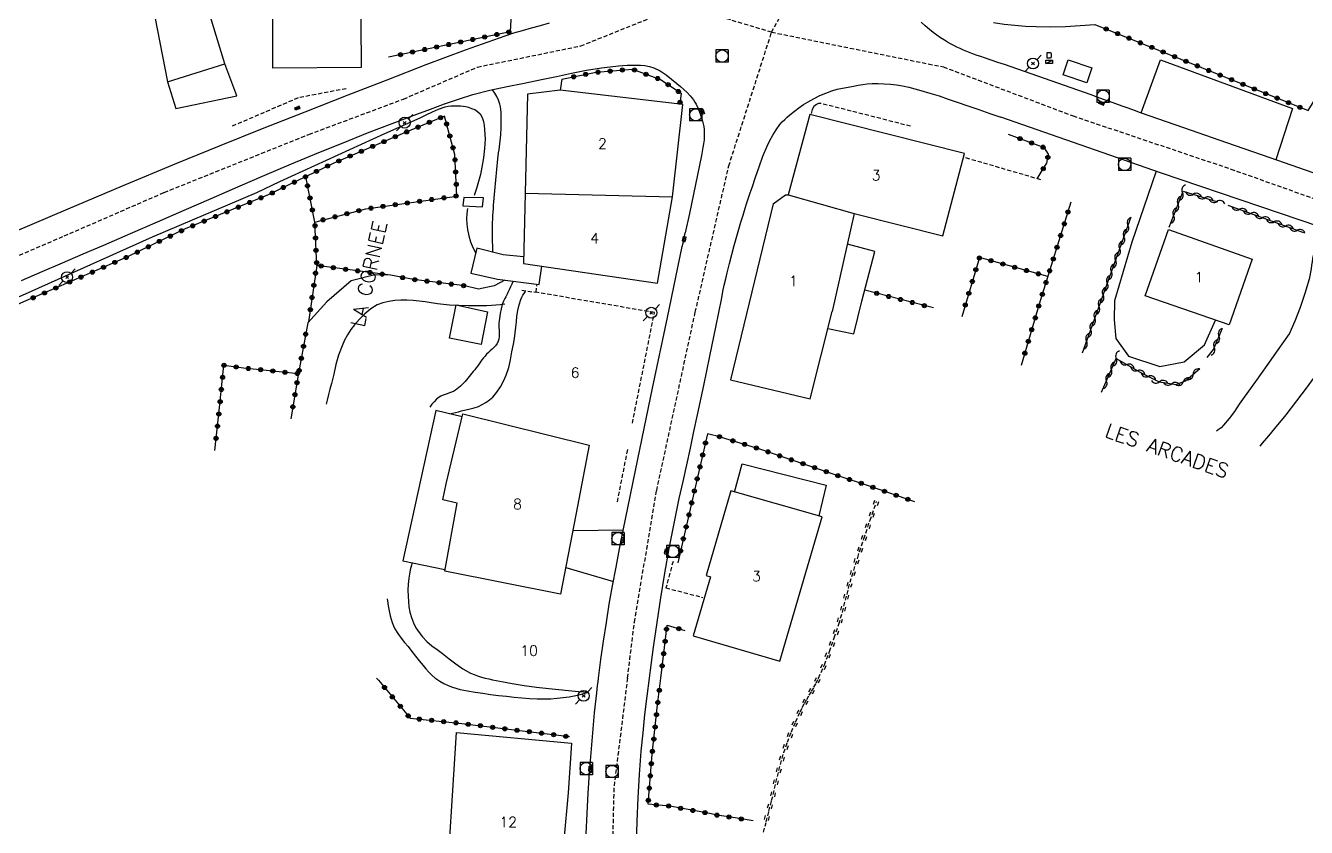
# Model space of a CAD drawing. Header units: millimetres. Extents: x 222014 to 223000, y 61000 to 62001.
# Drawn here: x 222104.7 to 222260.9, y 61152.8 to 61250.6 of the extents above; entities that cross this region are included whole.
import ezdxf
from ezdxf.enums import TextEntityAlignment as Align

# ---------------------------------------------------------------- set-up
doc = ezdxf.new("R2010")
doc.units = ezdxf.units.MM
doc.linetypes.add('DASHED', pattern=[0.75, 0.5, -0.25])
doc.layers.get('0').update_dxf_attribs({"linetype": 'CONTINUOUS'})
for name, color, linetype in [('W0001', 6, 'DASHED'), ('W0006', 2, 'CONTINUOUS'), ('W0008', 7, 'CONTINUOUS'), ('W0017', 7, 'CONTINUOUS'), ('W0101', 7, 'CONTINUOUS'), ('W0104', 1, 'CONTINUOUS'), ('W0105', 7, 'CONTINUOUS'), ('W0112', 1, 'DASHED'), ('W0211', 2, 'CONTINUOUS'), ('W0214', 2, 'CONTINUOUS'), ('W0220', 5, 'DASHED'), ('W0310', 3, 'CONTINUOUS'), ('W0322', 7, 'CONTINUOUS'), ('W0323', 7, 'CONTINUOUS'), ('W0401', 7, 'CONTINUOUS'), ('W0420', 7, 'CONTINUOUS'), ('W0438', 7, 'CONTINUOUS'), ('W0473', 7, 'CONTINUOUS'), ('W0510', 5, 'CONTINUOUS'), ('W0989', 7, 'CONTINUOUS'), ('W0991', 7, 'CONTINUOUS'), ('W1102', 7, 'CONTINUOUS')]:
    doc.layers.add(name, color=color, linetype=linetype)
doc.styles.get("Standard").update_dxf_attribs({"font": 'romans.shx', "width": 0.85})

# ---------------------------------------------------------------- blocks, each defined once
blk = doc.blocks.new('T420')
for p, q in [((0.75, 0.75), (-0.75, 0.75)), ((-0.75, 0.75), (-0.75, -0.75)), ((0.75, 0.75), (0.75, -0.75)), ((0.75, -0.75), (-0.75, -0.75))]:
    blk.add_line(p, q)
blk.add_ellipse((0, 0), major_axis=(-0.53, 0.53), ratio=1, start_param=3.926991, end_param=10.210176)
blk = doc.blocks.new('T401')
for p, q in [((-0.3, 0.3), (0, 0.3)), ((-0.3, -0.25), (-0.3, 0.3)), ((-0.3, 0.15), (0, 0.15)), ((-0.3, 0), (0, 0)), ((0, 0.3), (0, -0.25)), ((-0.3, -0.15), (0, -0.15)), ((-0.3, -0.25), (-0.3, -0.3)), ((-0.3, -0.3), (0, -0.3)), ((0, -0.3), (0, -0.25))]:
    blk.add_line(p, q)
blk = doc.blocks.new('T473')
for p, q in [((-0.166667, 0.166667), (0.166667, -0.166667)), ((-0.166667, -0.166667), (0.166667, 0.166667)), ((0.500001, 0.500001), (1.000002, 1.000002)), ((-1.000002, -1.000002), (-0.500001, -0.500001))]:
    blk.add_line(p, q)
blk.add_ellipse((0, 0), major_axis=(0.471405, 0.471405), ratio=1, start_param=5.4977871438, end_param=11.780972451)
blk = doc.blocks.new('T438')
for p, q in [((-0.4, 0.2), (0.4, 0.2)), ((-0.4, -0.2), (-0.4, 0.2)), ((0.15, 1.1), (-0.3, 1.1)), ((-0.3, 1.1), (-0.3, 0.5)), ((-0.3, 0.5), (0.15, 0.5)), ((0.3, 0.65), (0.3, 0.95)), ((0.4, 0.2), (0.4, -0.2))]:
    blk.add_line(p, q)
at = {"flags": 128}
for points in [[(-0.4, -0.2), (0.4, 0.2)], [(0.4, -0.2), (-0.4, -0.2)]]:
    blk.add_lwpolyline(points, dxfattribs=at)
for centre, major_axis, start_param, end_param in [((0.15, 0.95), (0.106, -0.106), 0.785398, 2.356194), ((0.15, 0.65), (0.106, 0.106), 3.926991, 5.497787)]:
    blk.add_ellipse(centre, major_axis=major_axis, ratio=1, start_param=start_param, end_param=end_param)
blk = doc.blocks.new('t323o')
at = {"color": 0, "linetype": 'Continuous'}
for radius in [0.25, 0.15]:
    blk.add_circle((0, 0), radius, dxfattribs=at)
blk = doc.blocks.new('t310o')
at = {"color": 0, "linetype": 'Continuous'}
for centre, start, end in [((-0.5, 0.38), 216.8699, 323.1304), ((0.5, -0.37), 36.8699, 143.1303)]:
    blk.add_arc(centre, 0.625, start, end, dxfattribs=at)
blk = doc.blocks.new('t220o')
at = {"color": 0, "linetype": 'Continuous'}
for p, q in [((-0.25, 0.25), (0.25, 0.25)), ((-0.25, -0.25), (0.25, -0.25))]:
    blk.add_line(p, q, dxfattribs=at)
blk = doc.blocks.new('t322o')
at = {"color": 0, "linetype": 'Continuous'}
for radius in [0.25, 0.15]:
    blk.add_circle((0, 0), radius, dxfattribs=at)

msp = doc.modelspace()

# ---------------------------------------------------------------- linework, layer by layer
at = {"layer": 'W0001'}
for points in [[(222195.67, 61249.76), (222207.13, 61270.43), (222224.96, 61298.72), (222241.83, 61323.11), (222253.69, 61340.47), (222263.98, 61355.54), (222268.17, 61363.49), (222271.99, 61375.22), (222273.16, 61385.69), (222272.7, 61393.24), (222270.96, 61403.34), (222268.13, 61412.32), (222262.03, 61422.83), (222250.7, 61439.87), (222240.99, 61455.1), (222234.38, 61468.78), (222229.08, 61481.95), (222223.94, 61497.23), (222220.82, 61510.57), (222218.68, 61524.86), (222217.6, 61538.74), (222217.96, 61554.01)], [(222014, 61195.25), (222024.95, 61196.98), (222038.38, 61200.28), (222054.1, 61204.53), (222070.81, 61209.93), (222086.69, 61215.19), (222109.39, 61224.91), (222121.59, 61230.22), (222139.24, 61237.3), (222150.78, 61241.61), (222159.8, 61245.51), (222172.4, 61248.09), (222184.66, 61253.01)], [(222195.67, 61249.76), (222184.66, 61253.01)], [(222178.09, 61171), (222178.93, 61177.82), (222181.65, 61193.86), (222186.36, 61215.63), (222190.44, 61233.44), (222195.67, 61249.76)], [(222195.67, 61249.76), (222216.63, 61245.52), (222232.43, 61239.55), (222251.68, 61233.07), (222271.95, 61225.87), (222286.03, 61221.34), (222297.18, 61216.57)], [(222178.09, 61171), (222176.42, 61157.57), (222176.01, 61139.84), (222176.58, 61124.99), (222178.75, 61109.78), (222182.47, 61087.24), (222186.51, 61062.75), (222191.11, 61036.41), (222195.99, 61007.53), (222197.32, 61000)]]:
    msp.add_lwpolyline(points, dxfattribs=at)
at = {"layer": 'W0006'}
msp.add_lwpolyline([(222240.75, 61239.92), (222243.11, 61246.38), (222259.2, 61240.47), (222257.15, 61234.19)], dxfattribs=at)
at = {"layer": 'W0008'}
for points in [[(222261.73, 61232.61), (222256.46, 61234.43), (222251.2, 61236.26), (222245.94, 61238.09), (222240.68, 61239.94), (222239.92, 61240.21), (222239.17, 61240.48), (222238.41, 61240.75), (222237.66, 61241.02), (222236.9, 61241.29), (222236.15, 61241.56), (222235.39, 61241.83), (222234.64, 61242.1), (222233.02, 61242.68), (222231.4, 61243.26), (222229.78, 61243.83), (222228.15, 61244.4), (222227.34, 61244.69), (222226.52, 61244.97), (222225.7, 61245.25), (222224.89, 61245.52), (222224.07, 61245.8), (222223.25, 61246.08), (222222.43, 61246.36), (222221.62, 61246.64), (222221.18, 61246.79), (222220.74, 61246.93), (222220.31, 61247.09), (222219.87, 61247.25), (222219.47, 61247.41), (222219.07, 61247.57), (222218.67, 61247.75), (222218.27, 61247.93), (222217.89, 61248.13), (222217.5, 61248.33), (222217.13, 61248.55), (222216.76, 61248.77), (222216.28, 61249.08), (222215.82, 61249.4), (222215.37, 61249.74), (222214.92, 61250.09), (222214.41, 61250.52), (222213.9, 61250.97)], [(222168.52, 61250.84), (222167.43, 61250.53), (222166.35, 61250.24), (222165.26, 61249.94), (222164.18, 61249.62), (222163.11, 61249.27), (222158.29, 61247.56), (222153.51, 61245.76), (222148.74, 61243.91), (222143.98, 61242.06), (222138.74, 61240.02), (222133.51, 61237.96), (222128.29, 61235.87), (222123.08, 61233.74), (222116.45, 61230.99), (222109.84, 61228.19), (222103.24, 61225.36)], [(222104.17, 61219.49), (222106.68, 61220.57), (222109.19, 61221.65), (222111.69, 61222.73), (222114.2, 61223.8), (222117.48, 61225.22), (222120.75, 61226.64), (222124.02, 61228.07), (222127.29, 61229.49), (222130.56, 61230.91), (222133.84, 61232.32), (222137.12, 61233.71), (222140.42, 61235.08), (222143.39, 61236.28), (222146.38, 61237.47), (222149.37, 61238.63), (222152.38, 61239.75), (222154.07, 61240.39), (222155.78, 61241.02), (222157.49, 61241.61), (222159.23, 61242.14), (222161.3, 61242.68), (222163.4, 61243.14), (222165.5, 61243.56), (222167.59, 61243.99), (222169.42, 61244.37), (222171.24, 61244.76), (222173.07, 61245.12), (222174.92, 61245.41), (222175.96, 61245.55), (222177.01, 61245.67), (222178.06, 61245.74), (222179.11, 61245.75), (222179.67, 61245.73), (222180.22, 61245.68), (222180.77, 61245.59), (222181.31, 61245.43), (222182.09, 61245.05), (222182.8, 61244.57), (222183.47, 61244.04), (222184.12, 61243.5), (222184.55, 61243.15), (222184.96, 61242.78), (222185.35, 61242.39), (222185.73, 61241.98), (222185.93, 61241.74), (222186.12, 61241.49), (222186.29, 61241.23), (222186.45, 61240.96), (222186.66, 61240.55), (222186.84, 61240.12), (222187, 61239.69), (222187.15, 61239.25), (222187.24, 61238.92), (222187.32, 61238.58), (222187.39, 61238.25), (222187.43, 61237.9), (222187.46, 61237.58), (222187.46, 61237.26), (222187.45, 61236.94), (222187.43, 61236.62), (222187.37, 61236.15), (222187.29, 61235.68), (222187.19, 61235.21), (222187.1, 61234.74), (222186.63, 61232.37), (222186.15, 61230.01), (222185.64, 61227.65), (222185.12, 61225.29)], [(222189.58, 61217.36), (222189.73, 61218.13), (222189.9, 61218.9), (222190.07, 61219.67), (222190.25, 61220.43), (222190.53, 61221.55), (222190.82, 61222.66), (222191.12, 61223.76), (222191.43, 61224.87), (222191.68, 61225.73), (222191.93, 61226.59), (222192.19, 61227.45), (222192.45, 61228.31), (222192.65, 61228.93), (222192.86, 61229.56), (222193.07, 61230.18), (222193.28, 61230.8), (222193.71, 61232.07), (222194.13, 61233.35), (222194.58, 61234.63), (222195.11, 61235.87), (222195.45, 61236.55), (222195.82, 61237.22), (222196.22, 61237.87), (222196.67, 61238.49), (222196.95, 61238.82), (222197.26, 61239.12), (222197.58, 61239.41), (222197.9, 61239.69), (222198.44, 61240.12), (222198.99, 61240.53), (222199.55, 61240.92), (222200.14, 61241.28), (222200.84, 61241.66), (222201.55, 61242.02), (222202.28, 61242.34), (222203.03, 61242.62), (222203.68, 61242.81), (222204.33, 61242.95), (222204.99, 61243.07), (222205.65, 61243.19), (222206.21, 61243.29), (222206.78, 61243.38), (222207.34, 61243.46), (222207.92, 61243.5), (222208.66, 61243.51), (222209.41, 61243.48), (222210.15, 61243.42), (222210.89, 61243.33), (222211.64, 61243.2), (222212.39, 61243.04), (222213.13, 61242.86), (222213.87, 61242.66), (222214.98, 61242.34), (222216.09, 61241.98), (222217.19, 61241.61), (222218.29, 61241.24), (222219.62, 61240.79), (222220.95, 61240.33), (222222.28, 61239.86), (222223.61, 61239.39)], [(222280.47, 61219.71), (222274.87, 61221.64), (222262.52, 61226.01), (222243.11, 61232.6), (222223.61, 61239.39)], [(222174.56, 61171), (222174.85, 61173.26), (222175.17, 61175.51), (222175.51, 61177.76), (222175.87, 61180), (222176.26, 61182.26), (222176.69, 61184.51), (222177.13, 61186.76), (222177.58, 61189.01), (222179.34, 61197.67), (222181.14, 61206.33), (222182.96, 61214.98), (222184.77, 61223.64), (222184.86, 61224.05), (222184.95, 61224.47), (222185.03, 61224.88), (222185.12, 61225.29)], [(222180.76, 61171), (222180.89, 61171.95), (222181.01, 61172.89), (222181.14, 61173.84), (222181.27, 61174.78), (222181.7, 61177.79), (222182.15, 61180.79), (222182.64, 61183.79), (222183.17, 61186.78), (222183.57, 61188.83), (222183.98, 61190.87), (222184.41, 61192.91), (222184.86, 61194.95), (222185.31, 61196.99), (222185.76, 61199.02), (222186.2, 61201.06), (222186.64, 61203.1), (222187.38, 61206.66), (222188.12, 61210.23), (222188.85, 61213.8), (222189.58, 61217.36)], [(222173.03, 61152), (222173.15, 61154.49), (222173.29, 61156.97), (222173.45, 61159.45), (222173.64, 61161.89), (222173.85, 61164.33), (222174.08, 61166.77), (222174.34, 61169.21), (222174.4, 61169.65), (222174.45, 61170.1), (222174.5, 61170.55), (222174.56, 61171)], [(222179.17, 61150.69), (222179.26, 61153.54), (222179.39, 61156.39), (222179.56, 61159.24), (222179.77, 61162.08), (222179.98, 61164.32), (222180.22, 61166.55), (222180.48, 61168.78), (222180.76, 61171)]]:
    msp.add_lwpolyline(points, dxfattribs=at)
at = {"layer": 'W0017'}
for points in [[(222242.56, 61232.79), (222241.08, 61228.44), (222239.61, 61224.16), (222237.5, 61217), (222237.45, 61214.7), (222237.64, 61212.4), (222239.18, 61210.26), (222243.02, 61209), (222245.98, 61209.57), (222248.46, 61211.64), (222249.83, 61214.63)], [(222171.43, 61189.01), (222177.59, 61189.07)], [(222170.56, 61184.48), (222176.37, 61182.77)]]:
    msp.add_lwpolyline(points, dxfattribs=at)
at = {"layer": 'W0101'}
for points in [[(222145.48, 61261.93), (222145.62, 61245.45), (222134.83, 61245.39), (222134.88, 61261.45)], [(222244.08, 61225.7), (222254.3, 61222.07), (222251.49, 61214.06), (222241.24, 61217.6)], [(222169.93, 61181.21), (222155.79, 61184.05), (222157.32, 61192.32), (222155.55, 61192.72), (222155.97, 61194.68), (222158.02, 61203.2), (222173.41, 61199.39), (222171.79, 61190.89)], [(222186.1, 61176.14), (222196.69, 61173.04), (222201.84, 61190.66), (222190.68, 61193.81), (222187.67, 61183.49), (222188.2, 61183.34)], [(222155.9, 61143.21), (222157.25, 61164.37), (222171.25, 61163.06), (222170.85, 61156.98), (222170.33, 61151.22), (222169.55, 61142.48)]]:
    msp.add_lwpolyline(points, close=True, dxfattribs=at)
for points in [[(222184.83, 61240.94), (222169.88, 61242.67), (222165.89, 61242.2), (222165.6, 61230.12)], [(222183.59, 61229.67), (222184.83, 61240.94)], [(222205.73, 61227.64), (222216.57, 61224.93), (222219.18, 61234.95), (222200.31, 61239.7), (222197.68, 61229.91)], [(222165.6, 61230.12), (222165.39, 61221.57)], [(222165.39, 61221.57), (222181.76, 61219.14), (222183.59, 61229.67)], [(222195.86, 61228.83), (222197.38, 61229.93), (222197.68, 61229.91)], [(222197.68, 61229.91), (222205.73, 61227.64)], [(222195.86, 61228.83), (222193.25, 61218.1)], [(222205.73, 61227.64), (222203.07, 61215.69)], [(222193.25, 61218.1), (222190.65, 61207.38)], [(222190.65, 61207.38), (222200.36, 61205.06), (222203.07, 61215.69)]]:
    msp.add_lwpolyline(points, dxfattribs=at)
at = {"layer": 'W0104'}
for points in [[(222131.3, 61264.21), (222126.25, 61263.83), (222124.71, 61263.72), (222123.54, 61263.35), (222123.39, 61263.6), (222116.94, 61261.36), (222120.44, 61251.62), (222121.98, 61243.71), (222128.96, 61245.9), (222126.56, 61253.78)], [(222121.98, 61243.71), (222123.01, 61240.46), (222130.44, 61242), (222128.96, 61245.9)], [(222165.4, 61222.37), (222162.91, 61222.59), (222159.72, 61223.44), (222158.98, 61220.36), (222162.25, 61219.62), (222167.3, 61218.99), (222167.64, 61221.24)], [(222202.54, 61213.61), (222205.69, 61212.99), (222206.69, 61216.94), (222208.25, 61223.03), (222204.91, 61223.92)], [(222157.94, 61202.84), (222154.73, 61203.63), (222150.7, 61185.31), (222155.82, 61184.25)], [(222191.16, 61193.67), (222192.06, 61197.13), (222202.34, 61194.53), (222201.43, 61190.78)]]:
    msp.add_lwpolyline(points, dxfattribs=at)
for points in [[(222231.84, 61246.39), (222234.74, 61245.4), (222234.13, 61243.59), (222231.23, 61244.57), (222231.84, 61246.39)], [(222161.02, 61215.64), (222160.26, 61211.69), (222156.37, 61212.45), (222157.2, 61216.49)]]:
    msp.add_lwpolyline(points, close=True, dxfattribs=at)
at = {"layer": 'W0105'}
msp.add_lwpolyline([(222160.53, 61229.54), (222158.11, 61229.59), (222158.01, 61228.58), (222160.42, 61228.47)], close=True, dxfattribs=at)
at = {"layer": 'W0112'}
for points in [[(222143.78, 61242.87), (222137.9, 61241.74), (222129.8, 61238.26)], [(222212.62, 61238.29), (222201.64, 61241.08), (222201.4, 61241.07), (222201.14, 61240.95), (222200.82, 61240.71), (222200.61, 61240.31), (222200.45, 61239.67)], [(222228.49, 61231.76), (222219.07, 61234.51)], [(222165.19, 61218.29), (222166.93, 61218.04), (222167.08, 61219.02)], [(222178.69, 61202.09), (222181.37, 61215.57), (222166.93, 61218.04)], [(222176.86, 61192.47), (222178.13, 61198.94)], [(222183.64, 61185.23), (222182.78, 61182), (222187.28, 61180.82)]]:
    msp.add_lwpolyline(points, dxfattribs=at)
at = {"layer": 'W0211'}
for points in [[(222222.74, 61250.92), (222224.03, 61250.74), (222225.32, 61250.61), (222226.62, 61250.51), (222227.92, 61250.46), (222229.71, 61250.43), (222231.51, 61250.47), (222233.3, 61250.56), (222235.08, 61250.71)], [(222135.67, 61231.55), (222139.94, 61233.52), (222144.22, 61235.47), (222148.51, 61237.41), (222152.8, 61239.33), (222153.55, 61239.68), (222154.29, 61240.05), (222155.05, 61240.38), (222155.85, 61240.64), (222156.22, 61240.72), (222156.6, 61240.77), (222156.99, 61240.79), (222157.37, 61240.79), (222157.71, 61240.78), (222158.04, 61240.75), (222158.37, 61240.69), (222158.69, 61240.6), (222159.07, 61240.47), (222159.45, 61240.31), (222159.81, 61240.09), (222160.11, 61239.8), (222160.37, 61239.35), (222160.53, 61238.86), (222160.61, 61238.36), (222160.66, 61237.88), (222160.71, 61236.72), (222160.65, 61235.57), (222160.51, 61234.43), (222160.33, 61233.3), (222160.15, 61232.42), (222159.93, 61231.55), (222159.67, 61230.69), (222159.37, 61229.85)], [(222068.99, 61189.02), (222069.18, 61192.9), (222070.12, 61198.93), (222070.72, 61202.42), (222071.69, 61204.29), (222072.97, 61205.69), (222075.04, 61206.56), (222083.1, 61209.28), (222091.96, 61212.77), (222104.28, 61217.69), (222120.17, 61224.82), (222132.89, 61230.22), (222135.67, 61231.55)], [(222158.59, 61228.27), (222158.5, 61227.63), (222158.47, 61226.98), (222158.5, 61226.33), (222158.57, 61225.68), (222158.73, 61224.93), (222158.95, 61224.2), (222159.23, 61223.49), (222159.57, 61222.8)], [(222149.2, 61220.11), (222147.27, 61220.17), (222144.39, 61219.45), (222141.41, 61216.89), (222139.09, 61214.33)], [(222164.13, 61219.39), (222163.98, 61219.04), (222163.82, 61218.7), (222163.67, 61218.35), (222163.51, 61218.01), (222163.42, 61217.83), (222163.33, 61217.65), (222163.24, 61217.48), (222163.14, 61217.3), (222163.05, 61217.12), (222162.97, 61216.94), (222162.89, 61216.76), (222162.82, 61216.57), (222162.66, 61216.01), (222162.55, 61215.44), (222162.47, 61214.86), (222162.4, 61214.29), (222162.39, 61214.01), (222162.4, 61213.74), (222162.42, 61213.46), (222162.44, 61213.19), (222162.45, 61212.91), (222162.45, 61212.63), (222162.41, 61212.34), (222162.32, 61212.07), (222162.18, 61211.79), (222162, 61211.53), (222161.8, 61211.3), (222161.57, 61211.09), (222161.35, 61210.89), (222161.12, 61210.69), (222160.91, 61210.48), (222160.71, 61210.26), (222160.52, 61210.03), (222160.34, 61209.79), (222160.17, 61209.56), (222160, 61209.32), (222159.83, 61209.08), (222159.65, 61208.84), (222159.47, 61208.6), (222159.28, 61208.38), (222158.78, 61207.78), (222158.28, 61207.18), (222157.73, 61206.6), (222157.12, 61206.11), (222156.88, 61205.96), (222156.63, 61205.85), (222156.37, 61205.76), (222156.11, 61205.67), (222155.85, 61205.59), (222155.6, 61205.5), (222155.34, 61205.38), (222155.11, 61205.24), (222154.78, 61204.99), (222154.49, 61204.7), (222154.22, 61204.39), (222153.99, 61204.04)], [(222163.12, 61219.51), (222161.81, 61218.84), (222159.92, 61218.42), (222158.24, 61218.84)], [(222148.79, 61180.64), (222148.82, 61180.4), (222148.9, 61179.79), (222149, 61179.18), (222149.14, 61178.58), (222149.25, 61178.17), (222149.38, 61177.77), (222149.53, 61177.37), (222149.72, 61176.98), (222150.07, 61176.41), (222150.48, 61175.87), (222150.9, 61175.35), (222151.32, 61174.83), (222151.77, 61174.25), (222152.22, 61173.67), (222152.69, 61173.09), (222153.17, 61172.53), (222153.51, 61172.13), (222153.85, 61171.73), (222154.21, 61171.35), (222154.61, 61171)], [(222154.61, 61171), (222154.64, 61170.98), (222154.66, 61170.97), (222154.68, 61170.95), (222154.7, 61170.93), (222155.18, 61170.61), (222155.69, 61170.32), (222156.22, 61170.08), (222156.76, 61169.87), (222157.66, 61169.61), (222158.58, 61169.43), (222159.51, 61169.28), (222160.43, 61169.14), (222161.39, 61169), (222162.35, 61168.88), (222163.32, 61168.77), (222164.28, 61168.68), (222165.21, 61168.6), (222166.14, 61168.52), (222167.07, 61168.46), (222168, 61168.45), (222168.75, 61168.47), (222169.5, 61168.53), (222170.24, 61168.61), (222170.98, 61168.72), (222171.58, 61168.83), (222172.17, 61168.96), (222172.76, 61169.11), (222173.34, 61169.29)]]:
    msp.add_lwpolyline(points, dxfattribs=at)
at = {"layer": 'W0214'}
for points in [[(222161.68, 61222.92), (222161.65, 61223.61), (222161.62, 61224.3), (222161.61, 61224.99), (222161.62, 61225.68), (222161.62, 61226.11), (222161.64, 61226.54), (222161.65, 61226.96), (222161.67, 61227.39), (222161.7, 61227.82), (222161.73, 61228.24), (222161.75, 61228.67), (222161.78, 61229.09), (222161.89, 61230.41), (222162.01, 61231.72), (222162.14, 61233.02), (222162.28, 61234.33), (222162.32, 61234.7), (222162.37, 61235.06), (222162.42, 61235.42), (222162.46, 61235.78), (222162.51, 61236.15), (222162.55, 61236.51), (222162.59, 61236.88), (222162.62, 61237.24), (222162.64, 61237.54), (222162.66, 61237.84), (222162.67, 61238.14), (222162.68, 61238.44), (222162.69, 61238.74), (222162.69, 61239.04), (222162.68, 61239.34), (222162.67, 61239.64), (222162.66, 61239.98), (222162.64, 61240.33), (222162.6, 61240.67), (222162.52, 61241), (222162.36, 61241.47), (222162.16, 61241.91), (222161.92, 61242.34), (222161.64, 61242.74)], [(222156.4, 61203.22), (222156.76, 61203.3), (222157.12, 61203.39), (222157.48, 61203.48), (222157.84, 61203.57), (222158.36, 61203.69), (222158.88, 61203.81), (222159.4, 61203.94), (222159.9, 61204.13), (222160.37, 61204.36), (222160.83, 61204.61), (222161.27, 61204.91), (222161.66, 61205.27), (222162.17, 61205.87), (222162.6, 61206.52), (222162.97, 61207.21), (222163.28, 61207.93), (222163.6, 61208.85), (222163.82, 61209.81), (222163.99, 61210.77), (222164.17, 61211.72), (222164.29, 61212.4), (222164.38, 61213.08), (222164.45, 61213.77), (222164.53, 61214.45), (222164.61, 61215.14), (222164.73, 61215.82), (222164.88, 61216.5), (222165.09, 61217.17), (222165.2, 61217.43), (222165.32, 61217.68), (222165.47, 61217.91), (222165.64, 61218.13)], [(222163.11, 61216.59), (222162.58, 61216.52), (222162.04, 61216.47), (222161.5, 61216.43), (222160.95, 61216.4), (222159.81, 61216.38), (222158.67, 61216.38), (222157.53, 61216.42), (222156.39, 61216.48), (222155.64, 61216.54), (222154.9, 61216.63), (222154.16, 61216.74), (222153.43, 61216.86), (222152.68, 61216.96), (222151.94, 61217.04), (222151.19, 61217.08), (222150.43, 61217.07), (222149.7, 61217.02), (222148.98, 61216.93), (222148.25, 61216.76), (222147.56, 61216.49), (222146.77, 61216.01), (222146.05, 61215.43), (222145.4, 61214.77), (222144.79, 61214.09), (222144.34, 61213.49), (222143.94, 61212.85), (222143.58, 61212.19), (222143.27, 61211.51), (222142.85, 61210.39), (222142.53, 61209.24), (222142.25, 61208.07), (222141.97, 61206.92), (222141.79, 61206.24), (222141.63, 61205.56), (222141.46, 61204.88), (222141.35, 61204.4)], [(222151.84, 61185.07), (222151.74, 61184.78), (222151.65, 61184.49), (222151.58, 61184.19), (222151.52, 61183.89), (222151.42, 61183.18), (222151.35, 61182.45), (222151.31, 61181.73), (222151.32, 61181), (222151.36, 61180.34), (222151.43, 61179.68), (222151.55, 61179.02), (222151.73, 61178.37), (222151.98, 61177.74), (222152.29, 61177.14), (222152.66, 61176.57), (222153.07, 61176.03), (222153.63, 61175.45), (222154.24, 61174.94), (222154.89, 61174.47), (222155.52, 61174), (222156.34, 61173.36), (222157.16, 61172.72), (222158.02, 61172.12), (222158.93, 61171.61), (222159.37, 61171.42), (222159.81, 61171.26), (222160.27, 61171.12), (222160.73, 61171)], [(222160.73, 61171), (222161.18, 61170.9), (222161.63, 61170.8), (222162.08, 61170.71), (222162.53, 61170.61), (222164.01, 61170.33), (222165.5, 61170.1), (222166.99, 61169.9), (222168.49, 61169.72), (222169.7, 61169.59), (222170.91, 61169.47), (222172.13, 61169.37), (222173.34, 61169.29)]]:
    msp.add_lwpolyline(points, dxfattribs=at)
at = {"layer": 'W0220'}
for points in [[(222201.4, 61171), (222202.1, 61172.61), (222202.73, 61174.25), (222203.31, 61175.91), (222203.87, 61177.57), (222204.09, 61178.29), (222204.3, 61179.02), (222204.49, 61179.75), (222204.68, 61180.48), (222204.87, 61181.21), (222205.06, 61181.95), (222205.25, 61182.67), (222205.46, 61183.4), (222206.17, 61185.69), (222206.91, 61187.97), (222207.67, 61190.24), (222208.46, 61192.51)], [(222194.67, 61152.19), (222195.01, 61153.48), (222195.34, 61154.78), (222195.67, 61156.08), (222195.86, 61156.81), (222196.03, 61157.54), (222196.2, 61158.27), (222196.37, 61159), (222196.55, 61159.73), (222196.74, 61160.46), (222196.94, 61161.18), (222197.16, 61161.9), (222197.6, 61163.17), (222198.08, 61164.43), (222198.6, 61165.67), (222199.16, 61166.89), (222199.41, 61167.4), (222199.68, 61167.9), (222199.97, 61168.4), (222200.26, 61168.89), (222200.55, 61169.38), (222200.83, 61169.87), (222201.1, 61170.38), (222201.35, 61170.89), (222201.36, 61170.92), (222201.37, 61170.94), (222201.39, 61170.97), (222201.4, 61171)]]:
    msp.add_lwpolyline(points, dxfattribs=at)
at = {"layer": 'W0310'}
for points in [[(222244.17, 61225.99), (222245.87, 61230.37), (222250.05, 61229.09)], [(222251.32, 61228.67), (222260.55, 61225.32)], [(222233.58, 61210.65), (222239.52, 61227.23)], [(222248.79, 61210.09), (222249.55, 61211.07), (222250.65, 61213.65)], [(222235.91, 61205.85), (222237.71, 61209.97)], [(222237.71, 61209.97), (222240.9, 61208.15), (222242.95, 61207.13), (222245.02, 61206.79), (222246.17, 61207.24), (222247.89, 61208.73)]]:
    msp.add_lwpolyline(points, dxfattribs=at)
at = {"layer": 'W0322'}
for points in [[(222158.24, 61218.84), (222151.98, 61219.59), (222149.2, 61220.11)], [(222139.09, 61214.33), (222137.98, 61208.18), (222137.01, 61202.59)]]:
    msp.add_lwpolyline(points, dxfattribs=at)
at = {"layer": 'W0323'}
for points in [[(222235.08, 61250.71), (222261.1, 61240.19), (222272.38, 61258.47)], [(222164.06, 61255), (222163.78, 61249.81), (222148.93, 61246.72)], [(222170.06, 61244.02), (222174.27, 61244.87), (222178.68, 61245.25), (222182.11, 61243.99), (222184.62, 61242.32), (222184.47, 61240.97)], [(222170.06, 61244.02), (222169.88, 61242.67)], [(222140.18, 61221.31), (222139.96, 61226.61), (222146.16, 61228.21), (222157.27, 61229.78), (222157.02, 61234.86), (222155.76, 61239.53), (222151.19, 61237.62), (222142.26, 61233.79), (222134.27, 61229.92), (222124.15, 61225.77), (222117.12, 61222.36), (222108.68, 61218.69)], [(222228.06, 61231.89), (222228.79, 61233.1), (222229.22, 61233.79), (222229.43, 61234.87), (222228.94, 61235.67), (222224.57, 61237.3)], [(222139.96, 61226.61), (222138.84, 61232.14)], [(222226.14, 61209.17), (222228.33, 61216.63), (222232.21, 61229.08)], [(222149.2, 61220.11), (222140.18, 61221.31), (222139.18, 61214.43)], [(222229.37, 61219.97), (222221.02, 61222.27), (222218.86, 61215.05)], [(222108.68, 61218.69), (222104.41, 61216.86), (222097.82, 61213.96), (222090.45, 61210.44), (222086.26, 61208.8), (222080.68, 61206.84), (222078.09, 61206.08), (222075.64, 61205.3), (222073.07, 61204.47), (222071.46, 61202.38), (222070.86, 61199.84), (222070.63, 61196.95), (222070.37, 61191.43), (222069.85, 61183.17)], [(222215.4, 61216.13), (222207.03, 61218.28)], [(222127.75, 61198.73), (222127.76, 61198.76), (222128.33, 61204.01), (222128.85, 61209.14), (222131.27, 61208.81), (222137.97, 61208.12)], [(222187.85, 61200.78), (222184.23, 61185.05)], [(222189.5, 61200.37), (222187.85, 61200.78)], [(222189.5, 61200.37), (222194.19, 61198.93), (222203.63, 61195.72), (222207.69, 61194.38), (222213.09, 61192.53)], [(222182.15, 61171), (222182.91, 61177.45)], [(222182.91, 61177.45), (222185.1, 61176.78)], [(222147.49, 61171), (222147.7, 61170.75), (222151.58, 61166.11), (222157.9, 61165.45), (222171.01, 61163.85)], [(222193.43, 61153.59), (222191.23, 61153.94), (222189.27, 61154.22), (222187.49, 61154.6), (222185.5, 61154.95), (222183.25, 61155.37), (222180.59, 61155.61), (222181.1, 61161.71), (222181.76, 61167.74), (222182.15, 61171)]]:
    msp.add_lwpolyline(points, dxfattribs=at)
at = {"layer": 'W0510'}
for points in [[(222262.6, 61224.88), (222262.38, 61224.43), (222262.19, 61223.96), (222262.01, 61223.49), (222261.86, 61223), (222261.75, 61222.59), (222261.66, 61222.17), (222261.59, 61221.75), (222261.53, 61221.33), (222261.47, 61220.9), (222261.4, 61220.48), (222261.32, 61220.06), (222261.22, 61219.64), (222260.71, 61217.91), (222260.12, 61216.19), (222259.47, 61214.5), (222258.76, 61212.84)], [(222258.8, 61212.97), (222257.43, 61211.03), (222256.06, 61209.1), (222254.68, 61207.18), (222253.3, 61205.25), (222252.7, 61204.38), (222252.11, 61203.5), (222251.49, 61202.64), (222250.8, 61201.83), (222250.49, 61201.53), (222250.15, 61201.25), (222249.95, 61201.09)], [(222255.24, 61199.29), (222255.56, 61199.64), (222256.31, 61200.53), (222257.06, 61201.42), (222258.42, 61203.09), (222259.75, 61204.79), (222261.04, 61206.51), (222262.31, 61208.26)]]:
    msp.add_lwpolyline(points, dxfattribs=at)
at = {"layer": 'W1102'}
msp.add_lwpolyline([(222165.6, 61230.12), (222183.59, 61229.67)], dxfattribs=at)

# ---------------------------------------------------------------- block references
at = {"layer": 'W0220'}
for p, rotation in [((222208.41, 61192.36), 70.7033527646567), ((222207.91, 61190.94), 70.7033527646567), ((222206.95, 61188.1), 71.42396449969762), ((222207.43, 61189.53), 71.42396449969762), ((222206.49, 61186.68), 72.14457592440631), ((222206.03, 61185.25), 72.86518703816265), ((222205.59, 61183.81), 72.86518703816265), ((222205.17, 61182.37), 74.8246777084564), ((222204.79, 61180.92), 75.76856317044442), ((222204.42, 61179.47), 75.02295359212434), ((222204.01, 61178.03), 72.7485726891882), ((222203.54, 61176.6), 71.60568046372113), ((222203.06, 61175.18), 70.54552822749658), ((222202.54, 61173.77), 68.90082189781884), ((222201.99, 61172.38), 66.67255723362919), ((222200.56, 61169.41), 60.29049789695299), ((222201.27, 61170.73), 64.05968247521798), ((222199.8, 61168.11), 60.07448714343443), ((222199.11, 61166.78), 65.56859892907089), ((222198.5, 61165.42), 67.26919670976689), ((222197.93, 61164.03), 69.06852999175851), ((222197.41, 61162.62), 70.9665676395031), ((222196.94, 61161.19), 72.79082935181982), ((222196.55, 61159.75), 75.55793912337369), ((222196.21, 61158.29), 76.8454003174114), ((222195.49, 61155.37), 75.55702615322474), ((222195.86, 61156.83), 76.54645210560028), ((222195.12, 61153.92), 75.61560551169443)]:
    msp.add_blockref('t220o', p, dxfattribs=dict(at, rotation=rotation))
at = {"layer": 'W0310'}
for p, rotation in [((222245.79, 61230.19), 68.87321329139131), ((222245.25, 61228.79), 68.87321329139131), ((222247.11, 61229.99), 342.9434609978707), ((222248.54, 61229.55), 342.9434609978707), ((222249.98, 61229.11), 342.9434609978707), ((222244.71, 61227.39), 68.87321329139131), ((222252.73, 61228.16), 340.0652338216568), ((222254.14, 61227.65), 340.0652338216568), ((222255.55, 61227.14), 340.0652338216568), ((222239.14, 61226.19), 70.2798603987377), ((222256.96, 61226.63), 340.0652338216568), ((222258.37, 61226.11), 340.0652338216568), ((222259.78, 61225.6), 340.0652338216568), ((222238.13, 61223.36), 70.2798603987377), ((222238.64, 61224.77), 70.2798603987377), ((222237.62, 61221.95), 70.2798603987377), ((222237.12, 61220.54), 70.2798603987377), ((222236.61, 61219.13), 70.2798603987377), ((222236.11, 61217.71), 70.2798603987377), ((222235.6, 61216.3), 70.2798603987377), ((222235.09, 61214.89), 70.2798603987377), ((222234.59, 61213.48), 70.2798603987377), ((222250.24, 61212.69), 67.06139229386893), ((222234.08, 61212.07), 70.2798603987377), ((222249.66, 61211.31), 67.06139229386893), ((222237.71, 61209.97), 66.35855237684962), ((222237.11, 61208.6), 66.35855237684962), ((222239.02, 61209.23), 330.2938189873079), ((222240.32, 61208.49), 330.2938189873079), ((222247.08, 61208.03), 40.78731924956951), ((222236.51, 61207.22), 66.35855237684962), ((222241.64, 61207.78), 333.3902476190145), ((222242.99, 61207.12), 350.77584711154), ((222244.47, 61206.88), 350.77584711154), ((222245.9, 61207.14), 21.59350312467518)]:
    msp.add_blockref('t310o', p, dxfattribs=dict(at, rotation=rotation))
at = {"layer": 'W0322'}
for p, rotation in [((222150.67, 61219.83), 169.2970840956374), ((222152.15, 61219.57), 173.1669729161475), ((222153.63, 61219.39), 173.1669729161475), ((222155.12, 61219.21), 173.1669729161475), ((222156.61, 61219.03), 173.1669729161475), ((222158.1, 61218.85), 173.1669729161475), ((222138.84, 61212.93), 259.7673278526712), ((222138.3, 61209.98), 259.7673278526712), ((222138.57, 61211.45), 259.7673278526712), ((222138.04, 61208.5), 259.7673278526712), ((222137.78, 61207.02), 260.1588682403723), ((222137.52, 61205.55), 260.1588682403723), ((222137.27, 61204.07), 260.1588682403723)]:
    msp.add_blockref('t322o', p, dxfattribs=dict(at, rotation=rotation))
at = {"layer": 'W0323'}
for p, rotation in [((222160.68, 61249.17), 191.7744526349626), ((222162.15, 61249.47), 191.7744526349626), ((222163.62, 61249.78), 191.7744526349626), ((222236.48, 61250.15), 337.9726490990366), ((222237.87, 61249.59), 337.9726490990366), ((222239.26, 61249.03), 337.9726490990366), ((222153.34, 61247.64), 191.7744526349626), ((222154.8, 61247.94), 191.7744526349626), ((222156.27, 61248.25), 191.7744526349626), ((222157.74, 61248.55), 191.7744526349626), ((222159.21, 61248.86), 191.7744526349626), ((222240.65, 61248.46), 337.9726490990366), ((222242.04, 61247.9), 337.9726490990366), ((222150.4, 61247.02), 191.7744526349626), ((222151.87, 61247.33), 191.7744526349626), ((222243.43, 61247.34), 337.9726490990366), ((222244.82, 61246.77), 337.9726490990366), ((222246.21, 61246.21), 337.9726490990366), ((222173, 61244.61), 11.33875987747809), ((222174.48, 61244.88), 4.987112254647211), ((222175.97, 61245.01), 4.987112254647211), ((222177.47, 61245.15), 4.987112254647211), ((222178.94, 61245.15), 339.7356598791312), ((222180.35, 61244.63), 339.7356598791312), ((222247.6, 61245.65), 337.9726490990366), ((222248.99, 61245.09), 337.9726490990366), ((222250.38, 61244.52), 337.9726490990366), ((222171.53, 61244.32), 11.33875987747809), ((222181.76, 61244.11), 339.7356598791312), ((222183.05, 61243.36), 326.4366461182444), ((222251.77, 61243.96), 337.9726490990366), ((222253.16, 61243.4), 337.9726490990366), ((222254.55, 61242.84), 337.9726490990366), ((222184.3, 61242.53), 326.4366461182444), ((222255.94, 61242.27), 337.9726490990366), ((222257.33, 61241.71), 337.9726490990366), ((222184.5, 61241.21), 264.0042303988932), ((222258.72, 61241.15), 337.9726490990366), ((222260.11, 61240.59), 337.9726490990366), ((222152.53, 61238.18), 202.675938658316), ((222153.92, 61238.76), 202.675938658316), ((222155.3, 61239.33), 202.675938658316), ((222156.02, 61238.56), 105.1271034233053), ((222149.77, 61237.01), 203.1753687723345), ((222151.15, 61237.6), 203.1753687723345), ((222156.42, 61237.11), 105.1271034233053), ((222225.97, 61236.78), 159.5129858066417), ((222145.63, 61235.24), 203.1753687723345), ((222147.01, 61235.83), 203.1753687723345), ((222148.39, 61236.42), 203.1753687723345), ((222156.81, 61235.66), 105.1271034233053), ((222227.38, 61236.25), 159.5129858066417), ((222228.78, 61235.73), 159.5129858066417), ((222141.51, 61233.43), 205.8348588733384), ((222142.88, 61234.06), 203.1753687723345), ((222144.26, 61234.65), 203.1753687723345), ((222157.06, 61234.19), 92.76059866694325), ((222229.36, 61234.49), 78.75123737434028), ((222138.81, 61232.12), 205.8348588733384), ((222140.16, 61232.78), 205.8348588733384), ((222157.13, 61232.7), 92.76059866694325), ((222228.8, 61233.12), 58.24617205858974), ((222136.11, 61230.82), 205.8348588733384), ((222137.46, 61231.47), 205.8348588733384), ((222139.06, 61231.02), 101.4553883223085), ((222157.2, 61231.2), 92.76059866694325), ((222132, 61228.99), 202.3265801555798), ((222133.39, 61229.56), 202.3265801555798), ((222134.76, 61230.16), 205.8348588733384), ((222139.36, 61229.55), 101.4553883223085), ((222149.76, 61228.72), 8.076648075764615), ((222151.24, 61228.93), 8.076648075764615), ((222152.73, 61229.14), 8.076648075764615), ((222154.21, 61229.35), 8.076648075764615), ((222155.7, 61229.56), 8.076648075764615), ((222157.18, 61229.77), 8.076648075764615), ((222127.84, 61227.28), 202.3265801555798), ((222129.23, 61227.85), 202.3265801555798), ((222130.61, 61228.42), 202.3265801555798), ((222139.66, 61228.08), 101.4553883223085), ((222142.42, 61227.24), 14.45912288239373), ((222143.87, 61227.62), 14.45912288239373), ((222145.32, 61227.99), 14.45912288239373), ((222146.79, 61228.3), 8.076648075764615), ((222148.27, 61228.51), 8.076648075764615), ((222231.81, 61227.82), 72.68503071329535), ((222123.69, 61225.54), 205.8365456729935), ((222125.06, 61226.14), 202.3265801555798), ((222126.45, 61226.71), 202.3265801555798), ((222139.98, 61226.15), 92.4219428820201), ((222140.96, 61226.87), 14.45912288239373), ((222231.37, 61226.39), 72.68503071329535), ((222120.99, 61224.24), 205.8365456729935), ((222122.34, 61224.89), 205.8365456729935), ((222140.04, 61224.65), 92.4219428820201), ((222230.92, 61224.96), 72.68503071329535), ((222118.29, 61222.93), 205.8365456729935), ((222119.64, 61223.58), 205.8365456729935), ((222140.1, 61223.15), 92.4219428820201), ((222230.48, 61223.52), 72.68503071329535), ((222114.18, 61221.09), 203.5395305947056), ((222115.56, 61221.68), 203.5395305947056), ((222116.94, 61222.28), 203.5395305947056), ((222140.17, 61221.65), 92.4219428820201), ((222140.72, 61221.24), 172.4178461744344), ((222142.21, 61221.04), 172.4178461744344), ((222221.01, 61222.23), 253.3160311486816), ((222222.42, 61221.89), 164.5382393929023), ((222223.87, 61221.49), 164.5382393929023), ((222225.32, 61221.09), 164.5382393929023), ((222230.03, 61222.09), 72.68503071329535), ((222111.43, 61219.89), 203.5395305947056), ((222112.81, 61220.49), 203.5395305947056), ((222140.04, 61220.37), 261.7463502430999), ((222143.7, 61220.84), 172.4178461744344), ((222145.18, 61220.65), 172.4178461744344), ((222146.67, 61220.45), 172.4178461744344), ((222148.16, 61220.25), 172.4178461744344), ((222220.15, 61219.36), 253.3160311486816), ((222220.58, 61220.79), 253.3160311486816), ((222226.76, 61220.69), 164.5382393929023), ((222228.21, 61220.29), 164.5382393929023), ((222229.58, 61220.66), 72.68503071329535), ((222106.98, 61217.96), 203.117664325208), ((222108.36, 61218.55), 203.117664325208), ((222110.06, 61219.29), 203.5395305947056), ((222139.83, 61218.89), 261.7463502430999), ((222208.49, 61217.91), 165.5568399753651), ((222219.72, 61217.92), 253.3160311486816), ((222228.69, 61217.8), 72.68503071329535), ((222229.14, 61219.23), 72.68503071329535), ((222105.6, 61217.37), 203.117664325208), ((222139.61, 61217.4), 261.7463502430999), ((222209.94, 61217.53), 165.5568399753651), ((222211.39, 61217.16), 165.5568399753651), ((222212.84, 61216.79), 165.5568399753651), ((222214.3, 61216.41), 165.5568399753651), ((222219.29, 61216.48), 253.3160311486816), ((222228.25, 61216.36), 73.64728171874432), ((222139.4, 61215.92), 261.7463502430999), ((222227.83, 61214.92), 73.64728171874432), ((222227.4, 61213.48), 73.64728171874432), ((222226.98, 61212.05), 73.64728171874432), ((222226.56, 61210.61), 73.64728171874432), ((222128.87, 61209.14), 352.2137740034501), ((222130.36, 61208.94), 352.2137740034501), ((222131.85, 61208.75), 354.0640742174914), ((222133.34, 61208.6), 354.0640742174914), ((222134.83, 61208.44), 354.0640742174914), ((222128.7, 61207.68), 84.22096106993692), ((222136.32, 61208.29), 354.0640742174914), ((222137.82, 61208.13), 354.0640742174914), ((222128.55, 61206.19), 84.22096106993692), ((222128.4, 61204.7), 84.22096106993692), ((222128.24, 61203.2), 83.79537813910109), ((222128.08, 61201.71), 83.79537813910109), ((222127.91, 61200.22), 83.79537813910109), ((222187.6, 61199.67), 257.0274748135993), ((222189.31, 61200.42), 166.2579136828465), ((222190.94, 61199.93), 342.9436692346454), ((222192.37, 61199.49), 342.9436692346454), ((222193.81, 61199.05), 342.9436692346454), ((222187.26, 61198.21), 257.0274748135993), ((222195.23, 61198.58), 341.1888877733615), ((222196.65, 61198.1), 341.1888877733615), ((222198.07, 61197.61), 341.1888877733615), ((222186.92, 61196.75), 257.0274748135993), ((222199.49, 61197.13), 341.1888877733615), ((222200.91, 61196.65), 341.1888877733615), ((222202.33, 61196.16), 341.1888877733615), ((222186.59, 61195.29), 257.0274748135993), ((222203.75, 61195.68), 341.7089038140706), ((222205.17, 61195.21), 341.7089038140706), ((222206.6, 61194.74), 341.7089038140706), ((222186.25, 61193.82), 257.0274748135993), ((222208.02, 61194.26), 341.087335192576), ((222209.44, 61193.78), 341.087335192576), ((222210.86, 61193.29), 341.087335192576), ((222212.28, 61192.8), 341.087335192576), ((222185.91, 61192.36), 257.0274748135993), ((222185.58, 61190.9), 257.0274748135993), ((222185.24, 61189.44), 257.0274748135993), ((222184.57, 61186.51), 257.0274748135993), ((222184.9, 61187.98), 257.0274748135993), ((222182.85, 61176.96), 83.2258409119037), ((222184.35, 61177.01), 342.8585302495672), ((222182.68, 61175.47), 83.2258409119037), ((222182.32, 61172.49), 83.2258409119037), ((222182.5, 61173.98), 83.2258409119037), ((222148.45, 61169.85), 309.8613003761776), ((222181.97, 61169.51), 83.22584091190981), ((222149.41, 61168.7), 309.8613003761776), ((222181.79, 61168.02), 83.22584091190981), ((222150.38, 61167.55), 309.8613003761776), ((222151.34, 61166.39), 309.8613003761776), ((222181.63, 61166.53), 83.72861319640475), ((222152.7, 61165.99), 354.0815026691281), ((222154.19, 61165.84), 354.0815026691281), ((222155.68, 61165.68), 354.0815026691281), ((222157.17, 61165.53), 354.0815026691281), ((222158.66, 61165.36), 353.0375840021937), ((222160.15, 61165.18), 353.0375840021937), ((222161.64, 61164.99), 353.0375840021937), ((222163.13, 61164.81), 353.0375840021937), ((222181.46, 61165.04), 83.72861319640475), ((222164.62, 61164.63), 353.0375840021937), ((222166.11, 61164.45), 353.0375840021937), ((222167.6, 61164.27), 353.0375840021937), ((222169.08, 61164.08), 353.0375840021937), ((222170.57, 61163.9), 353.0375840021937), ((222181.3, 61163.55), 83.72861319640475), ((222181.13, 61162.06), 83.72861319640475), ((222181, 61160.56), 85.23558034136481), ((222180.88, 61159.07), 85.23558034136481), ((222180.75, 61157.57), 85.23558034136481), ((222180.63, 61156.08), 85.23558034136481), ((222181.61, 61155.52), 174.9355724685937), ((222183.11, 61155.39), 174.9355724685937), ((222184.58, 61155.12), 169.3048582866182), ((222186.06, 61154.85), 170.013277800013), ((222187.54, 61154.59), 168.0576073377558), ((222189, 61154.28), 168.0576073377558), ((222190.48, 61154.05), 171.718915597892), ((222191.97, 61153.82), 170.9188816117398)]:
    msp.add_blockref('t323o', p, dxfattribs=dict(at, rotation=rotation))
at = {"layer": 'W0401'}
for p, rotation in [((222137.78, 61240.64), 111.4063312699516), ((222187.1, 61240.02), 200.5878380552412), ((222235.98, 61241.23), 70.30733450555731), ((222185.16, 61224.5), 348.2084715536903), ((222177.62, 61187.82), 348.7213829018652), ((222182.96, 61186.4), 349.621900655249), ((222173.7, 61159.92), 355.8304141178569)]:
    msp.add_blockref('T401', p, dxfattribs=dict(at, rotation=rotation))
at = {"layer": 'W0420'}
for p in [(222189.63, 61246.85), (222236.09, 61241.94), (222186.42, 61239.68), (222238.73, 61233.64), (222176.94, 61188), (222183.6, 61186.43), (222173.06, 61159.95), (222176.2, 61159.6)]:
    msp.add_blockref('T420', p, dxfattribs=at)
at = {"layer": 'W0438'}
msp.add_blockref('T438', (222229.52, 61246.14), dxfattribs=at)
at = {"layer": 'W0473'}
for p in [(222227.55, 61245.94), (222150.91, 61238.72), (222109.73, 61219.88), (222180.99, 61215.54), (222172.74, 61168.83)]:
    msp.add_blockref('T473', p, dxfattribs=at)

# ---------------------------------------------------------------- texts
at = {"layer": 'W0989'}
for s, rotation, p in [('LA CORNEE', 77.5269, (222146.53, 61220.28)), ('LES ARCADES', 340.9002, (222243.9, 61198.71))]:
    msp.add_text(s, height=1.75, rotation=rotation, dxfattribs=at).set_placement(p, align=Align.MIDDLE_CENTER)
at = {"layer": 'W0991'}
for s, p in [('2', (222175.03, 61236.17)), ('3', (222208.41, 61232.31)), ('4', (222174.09, 61224.63)), ('1', (222198.34, 61219.43)), ('1', (222247.79, 61219.88)), ('6', (222171.7, 61208.24)), ('8', (222164.67, 61192.21)), ('3', (222193.82, 61183.42)), ('10', (222166.09, 61174.35)), ('12', (222163.54, 61153.43))]:
    msp.add_text(s, height=1.25, dxfattribs=at).set_placement(p, align=Align.MIDDLE_CENTER)

doc.saveas('drawing.dxf')
